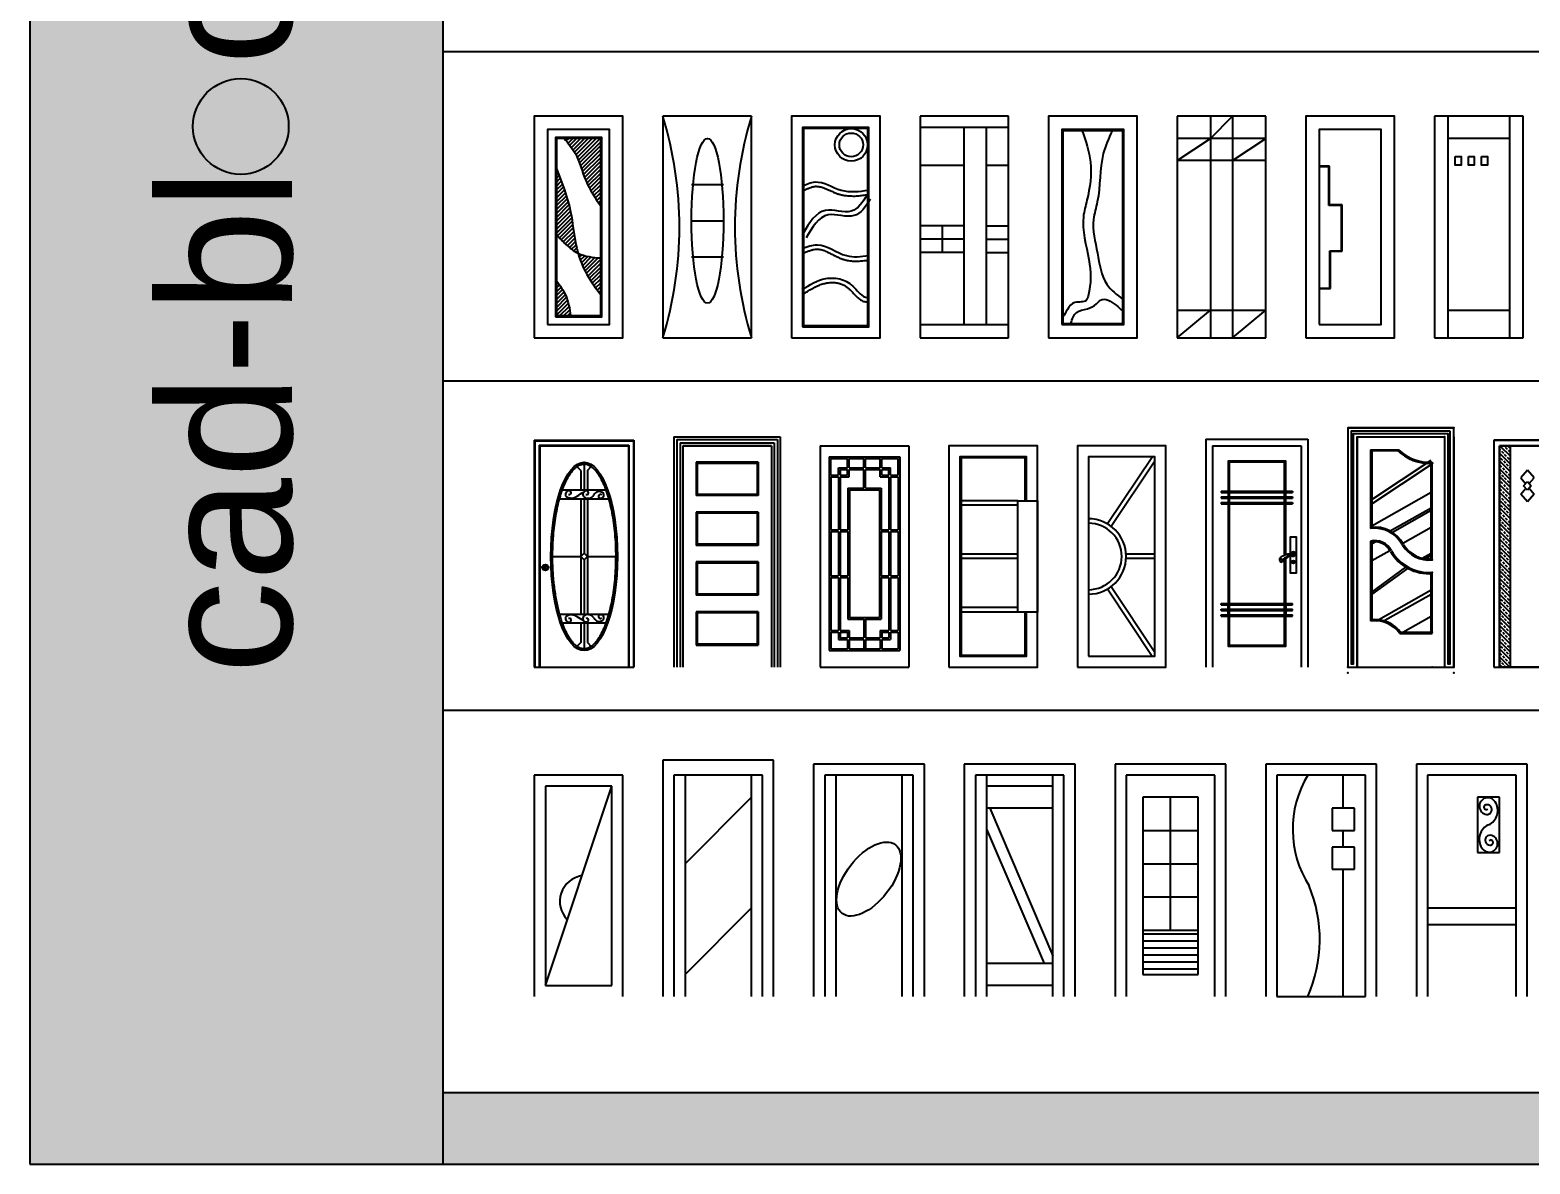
# Model space of a CAD drawing. Header units: millimetres. Extents: x 359 to 33527, y 260 to 20713.
# Drawn here: x 359 to 13904, y 260 to 10499 of the extents above; entities that cross this region are included whole.
import ezdxf

# ---------------------------------------------------------------- set-up
doc = ezdxf.new("R2010")
doc.units = ezdxf.units.MM
doc.layers.add('www.cad-blocks.net', color=7, linetype='Continuous')
doc.styles.get("Standard").update_dxf_attribs({"font": 'arial.ttf'})

# ---------------------------------------------------------------- blocks, each defined once
blk = doc.blocks.new('A$C4F0D0B93')
h = blk.add_hatch()
h.set_pattern_fill('ANSI31', color=256, scale=200, style=0)
h.set_pattern_definition([(45, (-59588.918, 35039.788), (-17.6776695, 17.6776695), [])])
edge = h.paths.add_edge_path()
edge.add_spline(control_points=[(269, 1800), (305, 1758), (401, 1646), (450, 1410), (551, 1261), (600, 1189)], knot_values=[0, 0, 0, 0, 164.997244, 437.167298, 699.208987, 699.208987, 699.208987, 699.208987], degree=3, periodic=0)
edge.add_line((600, 1189), (600, 1800))
edge.add_line((600, 1800), (269, 1800))
edge = h.paths.add_edge_path()
edge.add_spline(control_points=[(200, 931), (227, 902), (286, 839), (355, 782), (396, 763)], knot_values=[0, 0, 0, 0, 121.480229, 259.408793, 259.408793, 259.408793, 259.408793], degree=3, periodic=0)
edge.add_spline(control_points=[(396, 763), (388, 790), (358, 914), (337, 1179), (250, 1400), (200, 1529)], knot_values=[0, 0, 0, 0, 83.390998, 380.323765, 792.88022, 792.88022, 792.88022, 792.88022], degree=3, periodic=0)
edge.add_line((200, 1529), (200, 931))
edge = h.paths.add_edge_path()
edge.add_spline(control_points=[(396, 763), (415, 696), (469, 562), (555, 448), (600, 389)], knot_values=[792.88022, 792.88022, 792.88022, 792.88022, 1000.193498, 1221.203132, 1221.203132, 1221.203132, 1221.203132], degree=3, periodic=0)
edge.add_line((600, 389), (600, 721))
edge.add_spline(control_points=[(600, 721), (529, 727), (458, 733), (396, 763)], knot_values=[259.408793, 259.408793, 259.408793, 259.408793, 467.575246, 467.575246, 467.575246, 467.575246], degree=3, periodic=0)
edge = h.paths.add_edge_path()
edge.add_line((200, 200), (328, 200))
edge.add_spline(control_points=[(328, 200), (319, 262), (301, 378), (232, 472), (200, 515)], knot_values=[0, 0, 0, 0, 186.000046, 345.058589, 345.058589, 345.058589, 345.058589], degree=3, periodic=0)
edge.add_line((200, 515), (200, 200))
for points in [[(0, 0), (800, 0), (800, 2000), (0, 2000)], [(120, 120), (680, 120), (680, 1880), (120, 1880)], [(190, 190), (610, 190), (610, 1810), (190, 1810)], [(200, 200), (600, 200), (600, 1800), (200, 1800)]]:
    blk.add_lwpolyline(points, close=True)
for points in [[(269, 1800), (368, 1668), (467, 1415), (600, 1189)], [(200, 1529), (328, 1137), (376, 844), (475, 571), (600, 389)], [(200, 931), (285, 844), (396, 763), (600, 721)], [(200, 515), (285, 381), (328, 200)]]:
    blk.add_spline(points, degree=3)
blk = doc.blocks.new('A$C723F5D5B')
for p, q in [((800, 2000), (0, 2000)), ((0, 2000), (0, 0)), ((800, 0), (800, 2000)), ((258, 1383), (548, 1383)), ((258, 1057), (548, 1057)), ((258, 732), (548, 732)), ((0, 0), (800, 0))]:
    blk.add_line(p, q)
for centre, start, end in [((-3258, 1000), 342.9385, 17.0615), ((4058, 1000), 162.9385, 197.0615)]:
    blk.add_arc(centre, 3408, start, end)
blk.add_ellipse((403, 1057), major_axis=(0, -744), ratio=0.195112)
blk = doc.blocks.new('A$C43D3648D')
for points in [[(0, 0), (800, 0), (800, 2000), (0, 2000)], [(100, 100), (700, 100), (700, 1900), (100, 1900)], [(110, 110), (690, 110), (690, 1890), (110, 1890)]]:
    blk.add_lwpolyline(points, close=True)
for radius in [147, 107]:
    blk.add_circle((540, 1742), radius)
for points in [[(96, 1368), (213, 1407), (449, 1333), (696, 1333)], [(686, 1292), (540, 1143), (307, 1150), (106, 943)], [(712, 1252), (566, 1103), (332, 1110), (132, 902)], [(96, 804), (234, 841), (496, 742), (696, 742)], [(96, 436), (310, 535), (453, 527), (566, 455), (686, 364), (696, 364)]]:
    blk.add_spline(points, degree=3)
for points, knots in [([(113, 1332), (122, 1336), (131, 1340), (148, 1348), (156, 1351), (172, 1357), (180, 1360), (193, 1364), (198, 1365), (205, 1366), (207, 1367), (211, 1367), (213, 1367), (216, 1368), (217, 1368), (220, 1368), (222, 1368), (229, 1368), (235, 1367), (245, 1366), (251, 1365), (262, 1363), (268, 1361), (280, 1358), (286, 1355), (301, 1350), (310, 1346), (329, 1338), (339, 1334), (358, 1325), (369, 1321), (389, 1312), (400, 1308), (415, 1302), (419, 1301), (426, 1298), (430, 1297), (436, 1295), (439, 1295), (444, 1293), (446, 1293), (454, 1291), (459, 1290), (474, 1287), (484, 1285), (510, 1282), (526, 1281), (557, 1280), (573, 1280), (604, 1282), (619, 1284), (649, 1287), (664, 1289), (687, 1292), (694, 1293), (702, 1294)], [0, 0, 0, 0, 28.008285, 28.008285, 56.016571, 56.016571, 84.024856, 84.024856, 105.134056, 105.134056, 113.424535, 113.424535, 121.082664, 121.082664, 125.770797, 125.770797, 135.147064, 135.147064, 156.604046, 156.604046, 178.061028, 178.061028, 199.51801, 199.51801, 220.974992, 220.974992, 251.989306, 251.989306, 283.00362, 283.00362, 314.017934, 314.017934, 345.032248, 345.032248, 356.355164, 356.355164, 366.597237, 366.597237, 373.446241, 373.446241, 380.295245, 380.295245, 393.993253, 393.993253, 421.389268, 421.389268, 464.974157, 464.974157, 508.559046, 508.559046, 552.143935, 552.143935, 595.728824, 595.728824, 617.779466, 617.779466, 617.779466, 617.779466]), ([(111, 767), (121, 771), (131, 775), (151, 783), (161, 786), (179, 792), (188, 794), (203, 798), (210, 799), (222, 800), (228, 801), (236, 801), (238, 800), (243, 800), (246, 800), (254, 799), (260, 798), (273, 795), (279, 793), (292, 789), (299, 786), (312, 780), (319, 777), (336, 770), (346, 765), (367, 754), (377, 749), (399, 738), (410, 733), (432, 722), (444, 718), (460, 712), (464, 710), (472, 708), (475, 707), (481, 705), (483, 704), (488, 703), (490, 703), (495, 701), (497, 701), (504, 699), (509, 698), (523, 696), (533, 695), (556, 693), (570, 692), (598, 693), (612, 693), (639, 695), (652, 697), (678, 700), (690, 701), (701, 703)], [0, 0, 0, 0, 31.551038, 31.551038, 63.102075, 63.102075, 94.653113, 94.653113, 118.389214, 118.389214, 142.125314, 142.125314, 152.399259, 152.399259, 162.673204, 162.673204, 186.797614, 186.797614, 210.922023, 210.922023, 235.046433, 235.046433, 259.170842, 259.170842, 292.974601, 292.974601, 326.77836, 326.77836, 360.58212, 360.58212, 394.385879, 394.385879, 406.133036, 406.133036, 415.771268, 415.771268, 421.695085, 421.695085, 428.07753, 428.07753, 434.459974, 434.459974, 447.224864, 447.224864, 472.754644, 472.754644, 511.085579, 511.085579, 549.416514, 549.416514, 587.747449, 587.747449, 622.549002, 622.549002, 622.549002, 622.549002]), ([(117, 402), (127, 408), (136, 414), (160, 428), (175, 437), (205, 454), (220, 462), (248, 474), (260, 479), (285, 488), (298, 491), (314, 495), (318, 496), (326, 497), (330, 497), (343, 499), (351, 500), (371, 500), (383, 500), (407, 497), (418, 495), (432, 492), (435, 491), (441, 489), (443, 488), (448, 487), (451, 486), (458, 483), (463, 481), (477, 474), (486, 469), (502, 457), (511, 451), (521, 442), (524, 439), (528, 435), (530, 434), (533, 430), (534, 429), (537, 427), (538, 426), (540, 424), (541, 423), (543, 420), (545, 418), (552, 411), (557, 405), (566, 395), (571, 390), (581, 379), (587, 373), (597, 364), (602, 359), (612, 351), (618, 347), (629, 340), (633, 338), (643, 333), (649, 331), (660, 327), (665, 326), (673, 325), (674, 325), (677, 324), (679, 324), (681, 324), (683, 324), (685, 324), (685, 324), (686, 324), (687, 324), (688, 324), (689, 324), (691, 324), (693, 324), (695, 324), (696, 324), (697, 324)], [0, 0, 0, 0, 31.72126, 31.72126, 85.335623, 85.335623, 138.949986, 138.949986, 183.007174, 183.007174, 227.064362, 227.064362, 240.948633, 240.948633, 254.832904, 254.832904, 282.601446, 282.601446, 323.220512, 323.220512, 363.839578, 363.839578, 375.146259, 375.146259, 384.941186, 384.941186, 394.736114, 394.736114, 414.32597, 414.32597, 450.004487, 450.004487, 485.683005, 485.683005, 496.473271, 496.473271, 504.778396, 504.778396, 510.293602, 510.293602, 514.63356, 514.63356, 518.973518, 518.973518, 527.653434, 527.653434, 546.907715, 546.907715, 566.161996, 566.161996, 585.416276, 585.416276, 601.534408, 601.534408, 617.65254, 617.65254, 629.975857, 629.975857, 642.299174, 642.299174, 654.622491, 654.622491, 657.698702, 657.698702, 660.516099, 660.516099, 663.330437, 663.330437, 664.292513, 664.292513, 665.254589, 665.254589, 667.178742, 667.178742, 671.027046, 671.027046, 673.560205, 673.560205, 673.560205, 673.560205])]:
    blk.add_open_spline(points, degree=3, knots=knots)
blk = doc.blocks.new('A$C298F075B')
for p, q in [((800, 2000), (0, 2000)), ((0, 2000), (0, 0)), ((800, 1900), (0, 1900)), ((400, 120), (400, 1900)), ((600, 120), (600, 1900)), ((800, 0), (800, 2000)), ((400, 1556), (0, 1556)), ((800, 1556), (600, 1556)), ((400, 1010), (0, 1010)), ((200, 1010), (200, 770)), ((600, 1010), (800, 1010)), ((400, 890), (0, 890)), ((600, 890), (800, 890)), ((400, 770), (0, 770)), ((600, 770), (800, 770)), ((0, 120), (800, 120)), ((0, 0), (800, 0))]:
    blk.add_line(p, q)
blk = doc.blocks.new('A$C43C82C5E')
for points in [[(0, 0), (800, 0), (800, 2000), (0, 2000)], [(120, 120), (680, 120), (680, 1880), (120, 1880)], [(130, 130), (670, 130), (670, 1870), (130, 1870)]]:
    blk.add_lwpolyline(points, close=True)
for points in [[(303, 1870), (378, 1587), (346, 1242), (314, 1095), (364, 707), (357, 377), (339, 337), (238, 319), (170, 255), (130, 186)], [(573, 1870), (494, 1664), (440, 1228), (406, 1070), (441, 765), (526, 484), (670, 348)], [(202, 130), (253, 229), (350, 262), (432, 308), (468, 341), (609, 294), (666, 244)]]:
    blk.add_spline(points, degree=3)
blk = doc.blocks.new('A$C2D88729E')
for p, q in [((800, 2000), (0, 2000)), ((0, 2000), (0, 0)), ((300, 1800), (500, 2000)), ((300, 2000), (300, 0)), ((500, 2000), (500, 0)), ((800, 0), (800, 2000)), ((800, 1800), (0, 1800)), ((0, 1600), (300, 1800)), ((500, 1600), (800, 1800)), ((800, 1600), (0, 1600)), ((0, 0), (300, 250)), ((0, 250), (800, 250)), ((500, 0), (800, 250)), ((0, 0), (800, 0))]:
    blk.add_line(p, q)
blk = doc.blocks.new('A$C32826BA9')
for p, q in [((213, 1550), (125, 1550)), ((208, 1545), (125, 1545)), ((208, 1196), (208, 1545)), ((213, 1201), (213, 1550)), ((323, 1196), (208, 1196)), ((328, 1201), (213, 1201)), ((323, 786), (323, 1196)), ((328, 781), (328, 1201)), ((218, 449), (218, 786)), ((218, 786), (323, 786)), ((223, 444), (223, 781)), ((223, 781), (328, 781)), ((125, 449), (218, 449)), ((125, 444), (223, 444))]:
    blk.add_line(p, q)
for points in [[(0, 0), (800, 0), (800, 2000), (0, 2000)], [(120, 120), (680, 120), (680, 1880), (120, 1880)]]:
    blk.add_lwpolyline(points, close=True)
blk = doc.blocks.new('A$C43CD135A')
for p, q in [((800, 2000), (0, 2000)), ((0, 2000), (0, 0)), ((120, 2000), (120, 0)), ((680, 0), (680, 2000)), ((800, 0), (800, 2000)), ((680, 1800), (120, 1800)), ((120, 250), (680, 250)), ((0, 0), (800, 0))]:
    blk.add_line(p, q)
for points in [[(186, 1636), (240, 1636), (240, 1558), (186, 1558)], [(306, 1636), (360, 1636), (360, 1558), (306, 1558)], [(426, 1636), (479, 1636), (479, 1558), (426, 1558)]]:
    blk.add_lwpolyline(points, close=True)
blk = doc.blocks.new('A$C168E2BF7')
for p, q in [((0, 2050), (900, 2050)), ((0, 2050), (0, 0)), ((5, 2045), (895, 2045)), ((5, 2045), (5, 0)), ((895, 2045), (895, 0)), ((900, 2050), (900, 0)), ((45, 2005), (855, 2005)), ((45, 2005), (45, 0)), ((50, 2000), (850, 2000)), ((50, 2000), (50, 0)), ((850, 2000), (850, 0)), ((855, 2005), (855, 0)), ((420, 1777), (385, 1812)), ((420, 1777), (420, 1600)), ((450, 1835), (450, 1600)), ((480, 1777), (515, 1812)), ((480, 1777), (480, 1600)), ((228, 1520), (672, 1520)), ((253, 1600), (647, 1600)), ((420, 1520), (420, 480)), ((450, 1520), (450, 1030)), ((480, 1520), (480, 480)), ((150, 1000), (420, 1000)), ((450, 1030), (420, 1000)), ((420, 1000), (450, 970)), ((480, 1000), (450, 1030)), ((450, 970), (480, 1000)), ((450, 970), (450, 480)), ((480, 1000), (750, 1000)), ((228, 480), (672, 480)), ((253, 400), (647, 400)), ((420, 400), (420, 223)), ((450, 400), (450, 165)), ((480, 400), (480, 223)), ((420, 223), (385, 188)), ((480, 223), (515, 188)), ((0, 0), (900, 0))]:
    blk.add_line(p, q)
for radius in [27.5, 23.7, 9.04]:
    blk.add_circle((100, 900), radius)
for centre, radius, start, end in [((314, 1560), 32.9, 93.8088, 215.2708), ((335, 1615), 87.7, 237.359, 306.9842), ((316, 1576), 17.2, 246.1473, 103.2971), ((-461, 2986), 1672, 300.4842, 302.9747), ((471, 1559), 32.9, 93.8088, 215.2708), ((484, 1587), 61.7, 229.8011, 328.6335), ((473, 1575), 17.2, 246.1473, 103.2971), ((587, 1530), 55.9, 55.3597, 152.9733), ((597, 1543), 17.8, 45.3979, 239.645), ((601, 1554), 28.4, 243.8536, 51.577), ((314, 440), 32.9, 144.7292, 266.1912), ((335, 385), 87.7, 53.0158, 122.641), ((316, 424), 17.2, 256.7029, 113.8527), ((-461, -986), 1672, 57.0253, 59.5158), ((471, 441), 32.9, 144.7292, 266.1912), ((484, 413), 61.7, 31.3665, 130.1989), ((473, 425), 17.2, 256.7029, 113.8527), ((587, 470), 55.9, 207.0267, 304.6403), ((597, 457), 17.8, 120.355, 314.6021), ((601, 446), 28.4, 308.423, 116.1464)]:
    blk.add_arc(centre, radius, start, end)
blk.add_ellipse((450, 1000), major_axis=(0, -850), ratio=0.352941)
blk.add_open_spline([(450, 165), (457, 165), (464, 166), (478, 169), (485, 171), (499, 178), (506, 182), (521, 192), (528, 198), (542, 212), (549, 220), (564, 237), (571, 246), (584, 267), (591, 278), (608, 308), (617, 328), (636, 371), (645, 394), (661, 443), (669, 469), (683, 524), (690, 553), (702, 612), (707, 643), (717, 706), (721, 738), (727, 804), (730, 838), (733, 905), (734, 940), (735, 1008), (735, 1042), (733, 1111), (731, 1145), (726, 1212), (722, 1245), (715, 1309), (710, 1341), (699, 1402), (693, 1432), (680, 1489), (673, 1517), (657, 1569), (649, 1594), (632, 1640), (622, 1661), (603, 1701), (593, 1719), (573, 1751), (562, 1766), (543, 1787), (535, 1795), (519, 1809), (511, 1815), (497, 1823), (490, 1826), (477, 1831), (471, 1833), (458, 1835), (451, 1835), (438, 1834), (432, 1833), (419, 1830), (412, 1827), (399, 1821), (392, 1817), (379, 1807), (372, 1802), (359, 1789), (352, 1782), (339, 1767), (332, 1758), (316, 1735), (307, 1719), (288, 1685), (280, 1666), (263, 1625), (254, 1604), (239, 1558), (232, 1534), (218, 1483), (212, 1457), (201, 1403), (196, 1374), (186, 1316), (182, 1287), (176, 1226), (173, 1195), (168, 1121), (166, 1077), (165, 989), (165, 945), (169, 857), (172, 814), (180, 729), (186, 688), (199, 608), (206, 569), (223, 496), (233, 462), (252, 403), (261, 378), (280, 332), (290, 311), (312, 273), (322, 256), (342, 230), (350, 220), (367, 202), (376, 195), (391, 184), (398, 180), (412, 173), (419, 170), (432, 166), (439, 165), (447, 165), (449, 165), (450, 165)], degree=3, knots=[0, 0, 0, 0, 0.080905, 0.080905, 0.161809, 0.161809, 0.242714, 0.242714, 0.323618, 0.323618, 0.404523, 0.404523, 0.485427, 0.485427, 0.566332, 0.566332, 0.68802, 0.68802, 0.809709, 0.809709, 0.931397, 0.931397, 1.053085, 1.053085, 1.174773, 1.174773, 1.296462, 1.296462, 1.41815, 1.41815, 1.539838, 1.539838, 1.661526, 1.661526, 1.783215, 1.783215, 1.904903, 1.904903, 2.026591, 2.026591, 2.14828, 2.14828, 2.269968, 2.269968, 2.391656, 2.391656, 2.513344, 2.513344, 2.635033, 2.635033, 2.756721, 2.756721, 2.846747, 2.846747, 2.936773, 2.936773, 3.011945, 3.011945, 3.087117, 3.087117, 3.162289, 3.162289, 3.237461, 3.237461, 3.312633, 3.312633, 3.387805, 3.387805, 3.462977, 3.462977, 3.538149, 3.538149, 3.613321, 3.613321, 3.726261, 3.726261, 3.839202, 3.839202, 3.952142, 3.952142, 4.065082, 4.065082, 4.178022, 4.178022, 4.290962, 4.290962, 4.403902, 4.403902, 4.516842, 4.516842, 4.673323, 4.673323, 4.829804, 4.829804, 4.986286, 4.986286, 5.142767, 5.142767, 5.299248, 5.299248, 5.455729, 5.455729, 5.583947, 5.583947, 5.712164, 5.712164, 5.840381, 5.840381, 5.936169, 5.936169, 6.031957, 6.031957, 6.110225, 6.110225, 6.188494, 6.188494, 6.266763, 6.266763, 6.283185, 6.283185, 6.283185, 6.283185])
blk = doc.blocks.new('A$C721F2DD4')
at = {"linetype": 'ByBlock', "ltscale": 5}
for p, q in [((0, 2080), (960, 2080)), ((0, 2080), (0, 0)), ((0, 2080), (960, 2080)), ((0, 2080), (0, 0)), ((25, 2055), (935, 2055)), ((25, 2055), (25, 0)), ((935, 2055), (935, 0)), ((960, 2080), (960, 0)), ((960, 2080), (960, 0)), ((55, 2025), (905, 2025)), ((55, 2025), (55, 0)), ((80, 2000), (880, 2000)), ((80, 2000), (80, 0)), ((80, 2000), (80, 0)), ((80, 2000), (80, 0)), ((80, 2000), (880, 2000)), ((880, 2000), (880, 0)), ((880, 2000), (880, 0)), ((905, 2025), (905, 0))]:
    blk.add_line(p, q, dxfattribs=at)
for p, q in [((80, 2000), (80, 0)), ((880, 2000), (80, 2000)), ((880, 2000), (880, 0)), ((760, 1850), (200, 1850)), ((200, 1850), (200, 1550)), ((760, 1840), (200, 1840)), ((210, 1850), (210, 1550)), ((750, 1850), (750, 1550)), ((760, 1850), (760, 1550)), ((760, 1560), (200, 1560)), ((760, 1550), (200, 1550)), ((200, 1400), (200, 1100)), ((760, 1400), (200, 1400)), ((760, 1390), (200, 1390)), ((210, 1400), (210, 1100)), ((750, 1400), (750, 1100)), ((760, 1400), (760, 1100)), ((760, 1110), (200, 1110)), ((760, 1100), (200, 1100)), ((200, 950), (200, 650)), ((760, 950), (200, 950)), ((210, 950), (210, 650)), ((750, 950), (750, 650)), ((760, 950), (760, 650)), ((760, 940), (200, 940)), ((760, 660), (200, 660)), ((760, 650), (200, 650)), ((200, 500), (200, 200)), ((760, 500), (200, 500)), ((760, 490), (200, 490)), ((210, 500), (210, 200)), ((750, 500), (750, 200)), ((760, 500), (760, 200)), ((200, 210), (760, 210)), ((200, 200), (760, 200))]:
    blk.add_line(p, q)
blk = doc.blocks.new('A$C08C47593')
for p, q in [((0, 2000), (800, 2000)), ((0, 2000), (0, 0)), ((80, 1900), (720, 1900)), ((80, 1900), (80, 150)), ((720, 1900), (720, 150)), ((800, 2000), (800, 0)), ((95, 1885), (245, 1885)), ((95, 1735), (95, 1885)), ((165, 1800), (245, 1800)), ((165, 1735), (165, 1800)), ((180, 1785), (245, 1785)), ((180, 1735), (180, 1785)), ((180, 1785), (180, 1735)), ((245, 1800), (245, 1885)), ((245, 1735), (245, 1785)), ((260, 1885), (393, 1885)), ((260, 1800), (260, 1885)), ((260, 1800), (393, 1800)), ((260, 1785), (393, 1785)), ((260, 1720), (260, 1785)), ((393, 1800), (393, 1885)), ((393, 1615), (393, 1785)), ((408, 1885), (540, 1885)), ((408, 1800), (408, 1885)), ((408, 1800), (540, 1800)), ((408, 1785), (540, 1785)), ((408, 1615), (408, 1785)), ((540, 1800), (540, 1885)), ((540, 1720), (540, 1785)), ((555, 1885), (705, 1885)), ((555, 1800), (555, 1885)), ((555, 1800), (635, 1800)), ((555, 1785), (620, 1785)), ((555, 1735), (555, 1785)), ((620, 1735), (620, 1785)), ((620, 1785), (620, 1735)), ((635, 1735), (635, 1800)), ((705, 1735), (705, 1885)), ((95, 1735), (165, 1735)), ((95, 1720), (165, 1720)), ((95, 1720), (95, 1240)), ((165, 1720), (165, 1240)), ((180, 1735), (245, 1735)), ((180, 1720), (180, 1240)), ((180, 1720), (260, 1720)), ((540, 1720), (620, 1720)), ((555, 1735), (620, 1735)), ((620, 1720), (620, 1240)), ((635, 1735), (705, 1735)), ((635, 1720), (635, 1240)), ((635, 1720), (705, 1720)), ((705, 1720), (705, 1240)), ((250, 1615), (393, 1615)), ((250, 1615), (250, 1240)), ((265, 1600), (535, 1600)), ((265, 1600), (265, 450)), ((408, 1615), (550, 1615)), ((535, 1600), (535, 450)), ((550, 1615), (550, 1240)), ((95, 1240), (165, 1240)), ((95, 1225), (165, 1225)), ((95, 1225), (95, 825)), ((165, 1225), (165, 825)), ((180, 1240), (250, 1240)), ((180, 1225), (180, 825)), ((180, 1225), (250, 1225)), ((250, 1225), (250, 825)), ((550, 1240), (620, 1240)), ((550, 1225), (620, 1225)), ((550, 1225), (550, 825)), ((620, 1225), (620, 825)), ((635, 1240), (705, 1240)), ((635, 1225), (635, 825)), ((635, 1225), (705, 1225)), ((705, 1225), (705, 825)), ((95, 825), (165, 825)), ((180, 825), (250, 825)), ((550, 825), (620, 825)), ((635, 825), (705, 825)), ((95, 810), (95, 330)), ((95, 810), (165, 810)), ((165, 810), (165, 330)), ((180, 810), (180, 330)), ((180, 810), (250, 810)), ((250, 810), (250, 435)), ((550, 810), (550, 435)), ((550, 810), (620, 810)), ((620, 810), (620, 330)), ((635, 810), (635, 330)), ((635, 810), (705, 810)), ((705, 810), (705, 330)), ((250, 435), (393, 435)), ((265, 450), (535, 450)), ((393, 435), (393, 265)), ((408, 435), (550, 435)), ((408, 435), (408, 265)), ((95, 330), (165, 330)), ((95, 315), (165, 315)), ((95, 315), (95, 165)), ((165, 315), (165, 250)), ((180, 330), (260, 330)), ((180, 315), (245, 315)), ((180, 315), (180, 265)), ((245, 315), (245, 265)), ((260, 330), (260, 265)), ((540, 330), (620, 330)), ((540, 330), (540, 265)), ((555, 315), (620, 315)), ((555, 315), (555, 265)), ((620, 315), (620, 265)), ((635, 330), (705, 330)), ((635, 315), (705, 315)), ((635, 315), (635, 250)), ((705, 315), (705, 165)), ((80, 150), (720, 150)), ((95, 165), (245, 165)), ((165, 250), (245, 250)), ((180, 265), (245, 265)), ((245, 250), (245, 165)), ((260, 265), (393, 265)), ((260, 250), (393, 250)), ((260, 250), (260, 165)), ((260, 165), (540, 165)), ((393, 250), (393, 165)), ((408, 265), (540, 265)), ((408, 250), (540, 250)), ((408, 250), (408, 165)), ((540, 250), (540, 165)), ((555, 265), (620, 265)), ((555, 250), (635, 250)), ((555, 250), (555, 165)), ((555, 165), (705, 165)), ((0, 0), (800, 0))]:
    blk.add_line(p, q)
blk = doc.blocks.new('A$C54F53914')
for p, q in [((622, 1502), (100, 1502)), ((622, 1462), (100, 1462)), ((622, 1020), (100, 1020)), ((622, 980), (100, 980)), ((622, 538), (100, 538)), ((622, 498), (100, 498))]:
    blk.add_line(p, q)
for points in [[(0, 0), (800, 0), (800, 2000), (0, 2000)], [(622, 1502), (800, 1502), (800, 498), (622, 498)]]:
    blk.add_lwpolyline(points, close=True)
for points in [[(700, 1502), (700, 1900), (100, 1900), (100, 100), (700, 100), (700, 498)], [(690, 1502), (690, 1890), (110, 1890), (110, 110), (690, 110), (690, 498)]]:
    blk.add_lwpolyline(points)
blk = doc.blocks.new('A$C7E4465E5')
for p, q in [((678, 1900), (273, 1293)), ((700, 1860), (306, 1270)), ((695, 1021), (439, 1021)), ((695, 981), (439, 981)), ((272, 707), (676, 100)), ((305, 729), (700, 136))]:
    blk.add_line(p, q)
for points in [[(0, 0), (800, 0), (800, 2000), (0, 2000)], [(100, 100), (700, 100), (700, 1900), (100, 1900)]]:
    blk.add_lwpolyline(points, close=True)
for radius in [340, 300]:
    blk.add_arc((100, 1000), radius, 270, 90)
blk = doc.blocks.new('A$C34A81BA1')
for p, q in [((0, 2060), (920, 2060)), ((0, 2060), (0, 0)), ((920, 2060), (920, 0)), ((60, 2000), (860, 2000)), ((60, 2000), (60, 0)), ((860, 2000), (860, 0)), ((138, 1588), (138, 1576)), ((138, 1588), (782, 1588)), ((138, 1576), (782, 1576)), ((138, 1538), (138, 1526)), ((138, 1538), (782, 1538)), ((138, 1526), (782, 1526)), ((782, 1588), (782, 1576)), ((782, 1538), (782, 1526)), ((138, 1488), (138, 1476)), ((138, 1488), (782, 1488)), ((138, 1476), (782, 1476)), ((782, 1488), (782, 1476)), ((789, 965), (789, 936)), ((138, 562), (138, 574)), ((138, 574), (782, 574)), ((138, 562), (782, 562)), ((782, 562), (782, 574)), ((138, 512), (138, 524)), ((138, 524), (782, 524)), ((138, 512), (782, 512)), ((138, 462), (138, 474)), ((138, 474), (782, 474)), ((138, 462), (782, 462)), ((782, 512), (782, 524)), ((782, 462), (782, 474))]:
    blk.add_line(p, q)
for points in [[(720, 1588), (720, 1860), (200, 1860), (200, 1588)], [(710, 1588), (710, 1850), (210, 1850), (210, 1588)], [(200, 1576), (200, 1538)], [(200, 1526), (200, 1488)], [(210, 1576), (210, 1538)], [(210, 1526), (210, 1488)], [(710, 1538), (710, 1576)], [(710, 1488), (710, 1526)], [(720, 1538), (720, 1576)], [(720, 1488), (720, 1526)], [(200, 1476), (200, 574)], [(210, 1476), (210, 574)], [(710, 1011), (710, 1476)], [(720, 1014), (720, 1476)], [(762, 1025), (762, 1177), (815, 1177), (815, 848), (762, 848), (762, 1005)], [(710, 574), (710, 972)], [(720, 574), (720, 980)], [(200, 524), (200, 562)], [(200, 562), (200, 524)], [(210, 524), (210, 562)], [(210, 562), (210, 524)], [(710, 562), (710, 524)], [(710, 524), (710, 562)], [(720, 562), (720, 524)], [(720, 524), (720, 562)], [(200, 474), (200, 512)], [(200, 512), (200, 474)], [(200, 462), (200, 190), (720, 190), (720, 462)], [(210, 474), (210, 512)], [(210, 512), (210, 474)], [(210, 462), (210, 200), (710, 200), (710, 462)], [(710, 512), (710, 474)], [(710, 474), (710, 512)], [(720, 512), (720, 474)], [(720, 474), (720, 512)]]:
    blk.add_lwpolyline(points)
blk.add_circle((789, 950), 14.4)
for centre, radius, start, end in [((686, 973), 23.5, 147.2269, 275.5845), ((792, 812), 215, 91.9103, 125.8284), ((655, 955), 33.4, 349.6102, 71.1876), ((807, 851), 165, 96.3563, 136.7251), ((838, 831), 191, 105.1744, 141.9135), ((788, 1021), 19.3, 214.0576, 164.6947), ((788, 1021), 6.33, 272.3666, 118.5807)]:
    blk.add_arc(centre, radius, start, end)
blk = doc.blocks.new('A$C35DC7832')
at = {"linetype": 'ByBlock', "ltscale": 15}
for p, q in [((0, 2214), (956, 2214)), ((83, 2131), (873, 2131)), ((83, 2131), (83, 52)), ((873, 2131), (873, 52)), ((956, 2131), (956, 52))]:
    blk.add_line(p, q, dxfattribs=at)
for p, q in [((206, 2016), (459, 2016)), ((206, 2016), (206, 1304)), ((217, 2009), (466, 2009)), ((217, 2009), (217, 1305)), ((217, 1566), (751, 1921)), ((751, 1019), (751, 1904)), ((762, 1708), (762, 1904)), ((217, 1528), (751, 1883)), ((217, 1328), (751, 1631)), ((762, 1020), (762, 1708)), ((383, 1282), (751, 1490)), ((402, 1271), (751, 1469)), ((496, 1173), (751, 1317)), ((206, 1191), (206, 1022)), ((217, 1193), (217, 1023)), ((217, 1166), (248, 1184)), ((217, 1182), (217, 471)), ((217, 1015), (379, 1107)), ((217, 729), (524, 955)), ((670, 1037), (751, 1083)), ((699, 1032), (751, 1062)), ((217, 707), (543, 944)), ((751, 685), (751, 908)), ((762, 686), (762, 908)), ((259, 472), (751, 750)), ((312, 464), (751, 712)), ((751, 357), (751, 574)), ((496, 368), (751, 512)), ((462, 368), (762, 368)), ((470, 357), (762, 357))]:
    blk.add_line(p, q)
at = {"ltscale": 5}
blk.add_line((83, 52), (873, 52), dxfattribs=at)
at = {"linetype": 'ByBlock', "ltscale": 15}
for points in [[(956, 2214), (0, 2214), (0, 52), (83, 52), (83, 2131), (873, 2131), (873, 52), (956, 52), (956, 2131)], [(925, 2183), (31, 2183), (31, 83), (52, 83), (52, 2162), (904, 2162), (904, 83), (925, 83)]]:
    blk.add_lwpolyline(points, close=True, dxfattribs=at)
for points in [[(206, 1191), (206, 470)], [(751, 357), (751, 908)], [(762, 357), (762, 908)]]:
    blk.add_lwpolyline(points)
for centre, radius, start, end in [((734, 2296), 404, 223.9151, 274.119), ((734, 2296), 393, 225.4985, 274.119), ((243, 1025), 292, 27.263, 97.6673), ((243, 1025), 281, 27.263, 97.6673), ((243, 1025), 170, 27.263, 102.7499), ((243, 1025), 159, 27.263, 102.7499), ((734, 1300), 404, 210.1753, 274.119), ((734, 1300), 393, 210.1753, 274.119), ((734, 1301), 282, 211.4349, 275.7031), ((734, 1301), 271, 211.4349, 275.7031), ((243, 191), 292, 34.5558, 97.6673), ((243, 191), 281, 36.1314, 97.6673)]:
    blk.add_arc(centre, radius, start, end)
at = {"linetype": 'ByBlock', "ltscale": 5}
for p in [(956, 2214), (873, 2131), (873, 2131), (763, 1893), (763, 1893), (762, 1020), (762, 1020), (762, 908), (762, 908), (762, 368), (762, 368), (0, 52), (83, 52), (83, 52), (762, 52), (873, 52), (873, 52), (956, 52), (0, 0), (956, 0)]:
    blk.add_point(p, dxfattribs=at)
blk = doc.blocks.new('A$C77E43450')
h = blk.add_hatch()
h.set_pattern_fill('ANSI33', color=256, scale=200, angle=90, style=0)
h.set_pattern_definition([(135, (-2685.69, -84700.335), (-35.35534, -35.35534), []), (135, (-2685.69, -84664.98), (-35.35534, -35.35534), [25, -12.5])])
h.paths.add_polyline_path([(150, 2000), (50, 2000), (50, 0), (150, 0)])
h.paths.add_polyline_path([(850, 2000), (750, 2000), (750, 0), (850, 0)])
for p, q in [((0, 2050), (0, 0)), ((0, 2050), (0, 0)), ((0, 2050), (900, 2050)), ((900, 2050), (0, 2050)), ((900, 0), (900, 2050)), ((50, 2000), (50, 0)), ((50, 2000), (50, 0)), ((50, 0), (50, 2000)), ((50, 2000), (850, 2000)), ((850, 2000), (50, 2000)), ((50, 2000), (850, 2000)), ((150, 0), (150, 2000)), ((750, 2000), (750, 0)), ((850, 0), (850, 2000)), ((850, 2000), (850, 0)), ((303, 1780), (243, 1710)), ((363, 1710), (303, 1780)), ((243, 1710), (287, 1658)), ((269, 1638), (303, 1677)), ((303, 1598), (269, 1638)), ((303, 1677), (337, 1638)), ((337, 1638), (303, 1598)), ((319, 1658), (363, 1710)), ((243, 1563), (288, 1616)), ((303, 1493), (243, 1563)), ((363, 1563), (303, 1493)), ((318, 1616), (363, 1563)), ((537, 437), (597, 507)), ((582, 384), (537, 437)), ((597, 507), (657, 437)), ((657, 437), (612, 384)), ((581, 342), (537, 290)), ((537, 290), (597, 220)), ((563, 362), (597, 402)), ((597, 323), (563, 362)), ((597, 402), (631, 362)), ((631, 362), (597, 323)), ((597, 220), (657, 290)), ((657, 290), (613, 342)), ((0, 0), (900, 0)), ((850, 0), (50, 0))]:
    blk.add_line(p, q)
blk = doc.blocks.new('A$C24936593')
for p, q in [((0, 2000), (0, 0)), ((800, 2000), (0, 2000)), ((100, 1900), (100, 100)), ((100, 100), (700, 1900)), ((700, 1900), (100, 1900)), ((700, 100), (700, 1900)), ((800, 0), (800, 2000)), ((100, 100), (700, 100))]:
    blk.add_line(p, q)
blk.add_arc((466, 860), 235, 98.8085, 224.3216)
blk = doc.blocks.new('A$C66980853')
for p, q in [((0, 2134), (0, 0)), ((1000, 2134), (0, 2134)), ((1000, 0), (1000, 2134)), ((100, 2000), (100, 0)), ((900, 2000), (100, 2000)), ((200, 2000), (200, 0)), ((800, 0), (800, 2000)), ((900, 0), (900, 2000)), ((800, 1800), (200, 1200)), ((200, 200), (800, 800))]:
    blk.add_line(p, q)
blk = doc.blocks.new('A$C5DF119BB')
for p, q in [((1000, 2100), (0, 2100)), ((0, 2100), (0, 0)), ((1000, 0), (1000, 2100)), ((900, 2000), (100, 2000)), ((100, 2000), (100, 0)), ((200, 2000), (200, 0)), ((800, 0), (800, 2000)), ((900, 0), (900, 2000))]:
    blk.add_line(p, q)
blk.add_ellipse((498, 1061), major_axis=(-241, -310), ratio=0.521705)
blk = doc.blocks.new('A$C62994920')
for p, q in [((0, 2100), (0, 0)), ((1000, 2100), (0, 2100)), ((1000, 0), (1000, 2100)), ((100, 2000), (100, 0)), ((900, 2000), (100, 2000)), ((200, 2000), (200, 0)), ((800, 1900), (200, 1900)), ((800, 0), (800, 2000)), ((900, 0), (900, 2000)), ((800, 1700), (200, 1700)), ((229, 1700), (800, 367)), ((200, 1513), (720, 300)), ((800, 300), (200, 300)), ((800, 100), (200, 100))]:
    blk.add_line(p, q)
blk = doc.blocks.new('A$C7C9E67B3')
for p, q in [((0, 2100), (0, 0)), ((1000, 2100), (0, 2100)), ((1000, 0), (1000, 2100)), ((100, 2000), (100, 0)), ((900, 2000), (100, 2000)), ((900, 0), (900, 2000)), ((250, 1800), (250, 200)), ((750, 1800), (250, 1800)), ((500, 600), (500, 1800)), ((750, 200), (750, 1800)), ((250, 1500), (750, 1500)), ((250, 1200), (750, 1200)), ((250, 900), (750, 900)), ((250, 600), (750, 600)), ((250, 567), (750, 567)), ((250, 504), (750, 504)), ((250, 440), (750, 440)), ((250, 377), (750, 377)), ((250, 313), (750, 313)), ((250, 250), (750, 250)), ((250, 200), (750, 200))]:
    blk.add_line(p, q)
blk = doc.blocks.new('A$C5D4D2484')
for p, q in [((0, 2100), (0, 0)), ((1000, 2100), (0, 2100)), ((1000, 0), (1000, 2100)), ((100, 2000), (100, 0)), ((900, 2000), (100, 2000)), ((700, 1700), (700, 2000)), ((900, 0), (900, 2000)), ((800, 1700), (600, 1700)), ((600, 1700), (600, 1500)), ((800, 1500), (800, 1700)), ((600, 1500), (800, 1500)), ((700, 1350), (700, 1500)), ((600, 1350), (600, 1150)), ((800, 1350), (600, 1350)), ((800, 1150), (800, 1350)), ((600, 1150), (800, 1150)), ((700, 0), (700, 1150)), ((100, 0), (900, 0))]:
    blk.add_line(p, q)
for centre, radius, start, end in [((1192, 1509), 949, 148.8656, 212.467), ((-776, 514), 1264, 336.0317, 22.6358)]:
    blk.add_arc(centre, radius, start, end)
blk = doc.blocks.new('A$C4E0F4132')
for p, q in [((0, 2100), (0, 0)), ((1000, 2100), (0, 2100)), ((1000, 0), (1000, 2100)), ((100, 2000), (100, 0)), ((900, 2000), (100, 2000)), ((900, 0), (900, 2000)), ((750, 1800), (550, 1800)), ((550, 1800), (550, 1300)), ((750, 1300), (750, 1800)), ((550, 1300), (750, 1300)), ((100, 800), (900, 800)), ((100, 650), (900, 650))]:
    blk.add_line(p, q)
for centre, radius, start, end in [((644, 1719), 76.6, 107.3613, 261.1296), ((644, 1719), 76.6, 30.5794, 107.3613), ((630, 1710), 21.6, 103.9537, 311.5326), ((636, 1688), 44.7, 265.6397, 103.9537), ((592, 1679), 142, 294.0269, 33.6817), ((708, 1421), 142, 114.0269, 213.6817), ((664, 1412), 44.7, 85.6397, 283.9537), ((670, 1390), 21.6, 283.9537, 131.5326), ((656, 1381), 76.6, 287.3613, 81.1296), ((656, 1381), 76.6, 210.5794, 287.3613)]:
    blk.add_arc(centre, radius, start, end)
blk = doc.blocks.new('FORMAT')
at = {"true_color": 0x444444}
blk.add_hatch(color=250, dxfattribs=at).paths.add_polyline_path([(4088, 20713), (359, 20713), (359, 260), (4088, 260)])
at = {"true_color": 0x546d8e}
blk.add_hatch(color=155, dxfattribs=at).paths.add_polyline_path([(1831, 9628, 1), (2695, 9628, 1)])
h = blk.add_hatch(color=155, dxfattribs=at)
h.set_gradient(color1=(68, 68, 68), color2=(84, 109, 142), tint=1)
h.paths.add_polyline_path([(4088, 907), (4088, 260), (33527, 260), (33527, 907)])
at = {"color": 250, "true_color": 0x444444}
for p, q in [((359, 20713), (359, 260)), ((4088, 20713), (4088, 260)), ((359, 260), (4088, 260))]:
    blk.add_line(p, q, dxfattribs=at)
blk.add_line((4088, 20713), (4088, 260))
at = {"color": 155, "true_color": 0x546d8e}
for p, q in [((4088, 10306), (33527, 10306)), ((4088, 7332), (33527, 7332)), ((4088, 4358), (33527, 4358)), ((4088, 907), (33527, 907)), ((4088, 260), (33527, 260))]:
    blk.add_line(p, q, dxfattribs=at)
blk.add_circle((2263, 9628), 432, dxfattribs=at)
at = {"insert": (1525, 4684), "char_height": 1200, "attachment_point": 1, "rotation": 90}
blk.add_mtext_dynamic_manual_height_columns('{\\C255;\\c16777215;cad-bl  cks net}', width=19116.44, gutter_width=12.5, heights=[0], dxfattribs=at)

msp = doc.modelspace()

# ---------------------------------------------------------------- block references
for name, p in [('A$C4F0D0B93', (4913, 7720)), ('A$C723F5D5B', (6074, 7720)), ('A$C43D3648D', (7235, 7720)), ('A$C298F075B', (8396, 7720)), ('A$C43C82C5E', (9557, 7720)), ('A$C2D88729E', (10718, 7720)), ('A$C32826BA9', (11879, 7720)), ('A$C43CD135A', (13041, 7720)), ('A$C35DC7832', (12259, 4694)), ('A$C168E2BF7', (4913, 4746)), ('A$C721F2DD4', (6174, 4746)), ('A$C34A81BA1', (10978, 4746)), ('A$C77E43450', (13577, 4746)), ('A$C08C47593', (7495, 4746)), ('A$C54F53914', (8656, 4746)), ('A$C7E4465E5', (9817, 4746)), ('A$C66980853', (6074, 1772)), ('A$C5DF119BB', (7435, 1772)), ('A$C62994920', (8796, 1772)), ('A$C7C9E67B3', (10157, 1772)), ('A$C5D4D2484', (11518, 1772)), ('A$C4E0F4132', (12879, 1772)), ('A$C24936593', (4913, 1772))]:
    msp.add_blockref(name, p)
at = {"layer": 'www.cad-blocks.net'}
msp.add_blockref('FORMAT', (0, 0), dxfattribs=at)

doc.saveas('drawing.dxf')
